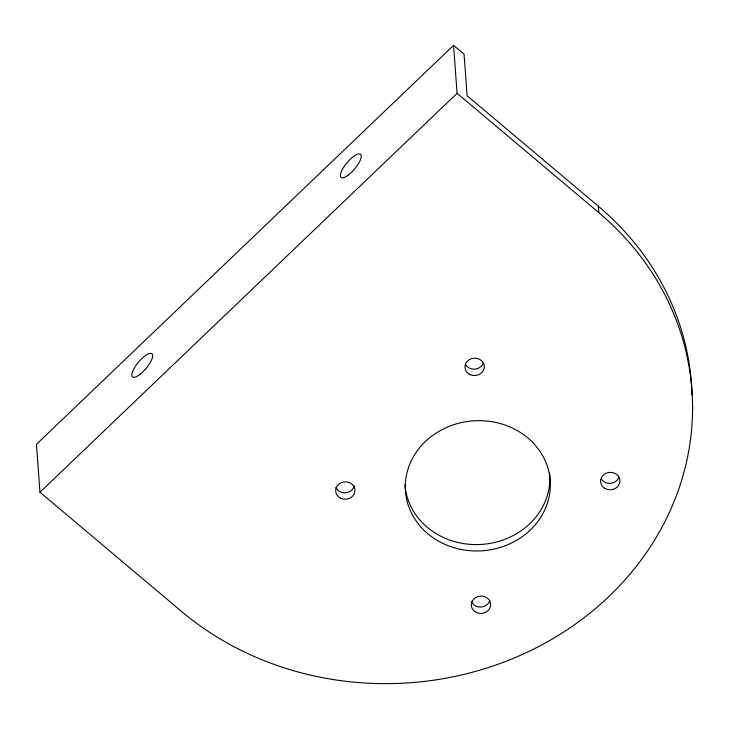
<?xml version="1.0" encoding="UTF-8"?>
<svg xmlns="http://www.w3.org/2000/svg" width="729" height="729" viewBox="0 0 729 729"><rect width="100%" height="100%" fill="white"/><g stroke="black" fill="none" stroke-linecap="round" stroke-linejoin="round"><path stroke-width="1.09" d="M453.566 45.353L36.45 444.307L39.967 492.239L181.74 611.604A302.417 271.343 -4.2 0 0 609.07 596.34A302.417 271.343 -4.2 0 0 598.855 212.658L598.381 206.261L467.116 95.736L464.063 54.192L453.566 45.353L457.083 93.285L598.855 212.658M39.967 492.239L457.083 93.285M598.381 206.261A302.417 271.343 -4.2 0 1 691.994 394.945M489.87 600.414A9.677 8.684 -4.2 0 1 481.003 607.029A9.677 8.684 -4.2 0 1 471.444 601.525M354.285 485.961A9.677 8.684 -4.2 0 1 345.637 492.804A9.677 8.684 -4.2 0 1 335.896 487.546M619.021 477.213A9.677 8.684 -4.2 0 1 610.601 483.336A9.677 8.684 -4.2 0 1 601.206 478.78M483.564 362.395A9.677 8.684 -4.2 0 1 475.663 369.047A9.677 8.684 -4.2 0 1 465.913 365.12M549.639 473.139A72.581 65.127 -4.2 0 1 482.552 544.335A72.581 65.127 -4.2 0 1 404.941 484.575M348.58 174.878A15.118 4.912 -49.9 0 0 360.755 154.502A15.118 4.912 -49.9 0 0 343.095 168.208A15.118 4.912 -49.9 0 0 348.58 174.878M140.032 374.351A15.118 4.912 -49.9 0 0 152.197 353.984A15.118 4.912 -49.9 0 0 134.537 367.68A15.118 4.912 -49.9 0 0 140.032 374.351M474.816 611.54A9.677 8.684 -4.2 0 0 490.508 606.063A9.677 8.684 -4.2 0 0 477.595 596.668A9.677 8.684 -4.2 0 0 474.816 611.54M340.798 498.29A9.677 8.684 -4.2 0 0 354.996 490.098A9.677 8.684 -4.2 0 0 340.197 483.263A9.677 8.684 -4.2 0 0 340.798 498.29M470.005 374.56A9.677 8.684 -4.2 0 0 484.302 366.523A9.677 8.684 -4.2 0 0 469.604 359.525A9.677 8.684 -4.2 0 0 470.005 374.56M605.034 488.457A9.677 8.684 -4.2 0 0 619.942 481.368A9.677 8.684 -4.2 0 0 605.854 473.413A9.677 8.684 -4.2 0 0 605.034 488.457M445.574 544.645A72.581 65.127 -4.2 0 0 550.204 480.666A72.581 65.127 -4.2 0 0 437.637 432.133A72.581 65.127 -4.2 0 0 445.574 544.645"/></g></svg>
